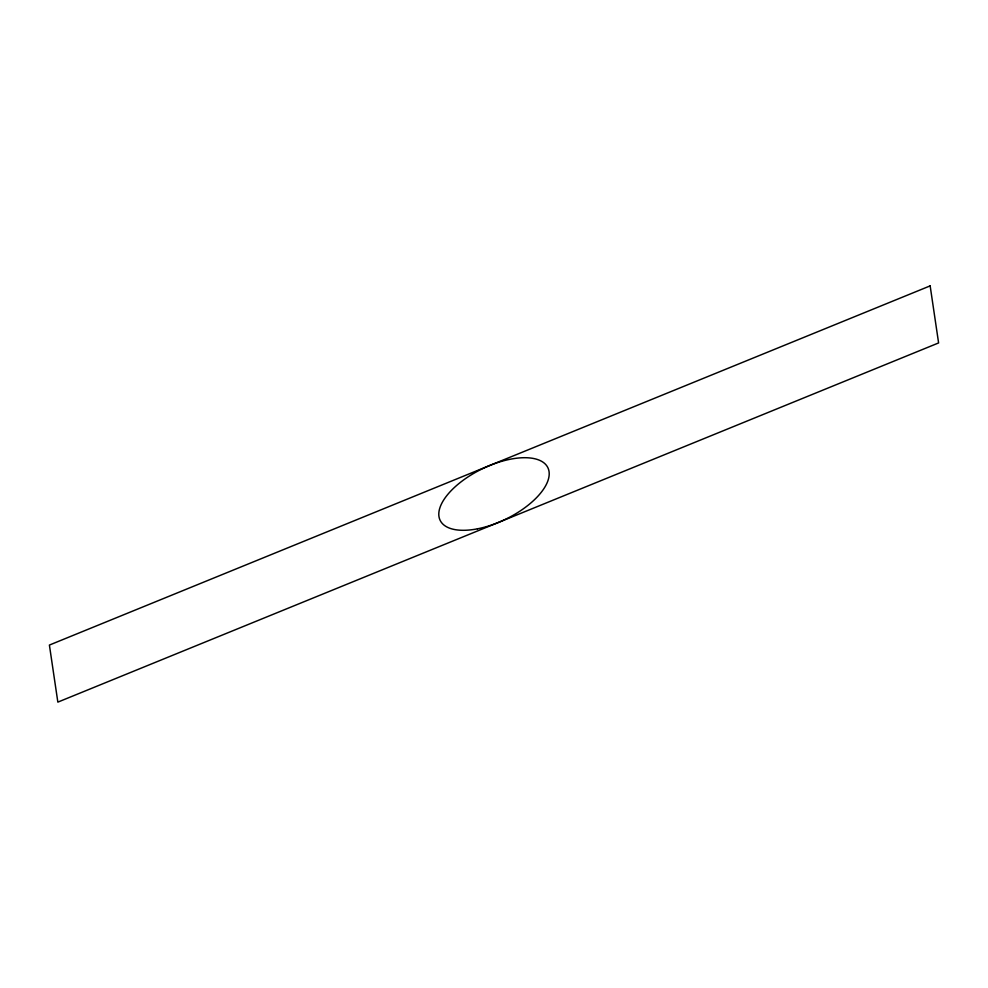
<?xml version="1.0" encoding="UTF-8"?>
<svg xmlns="http://www.w3.org/2000/svg" width="988" height="988" viewBox="0 0 988 988"><rect width="100%" height="100%" fill="white"/><g stroke="black" fill="none" stroke-linecap="round" stroke-linejoin="round"><path stroke-width="1.48" d="M930.153 285.878L49.4 645.065L57.847 702.122L938.6 342.935L930.153 285.878M477.463 528.827A59.959 27.775 -26.1 0 0 547.883 467.719A59.959 27.775 -26.1 0 0 456.654 485.454A59.959 27.775 -26.1 0 0 477.463 528.827"/></g></svg>
